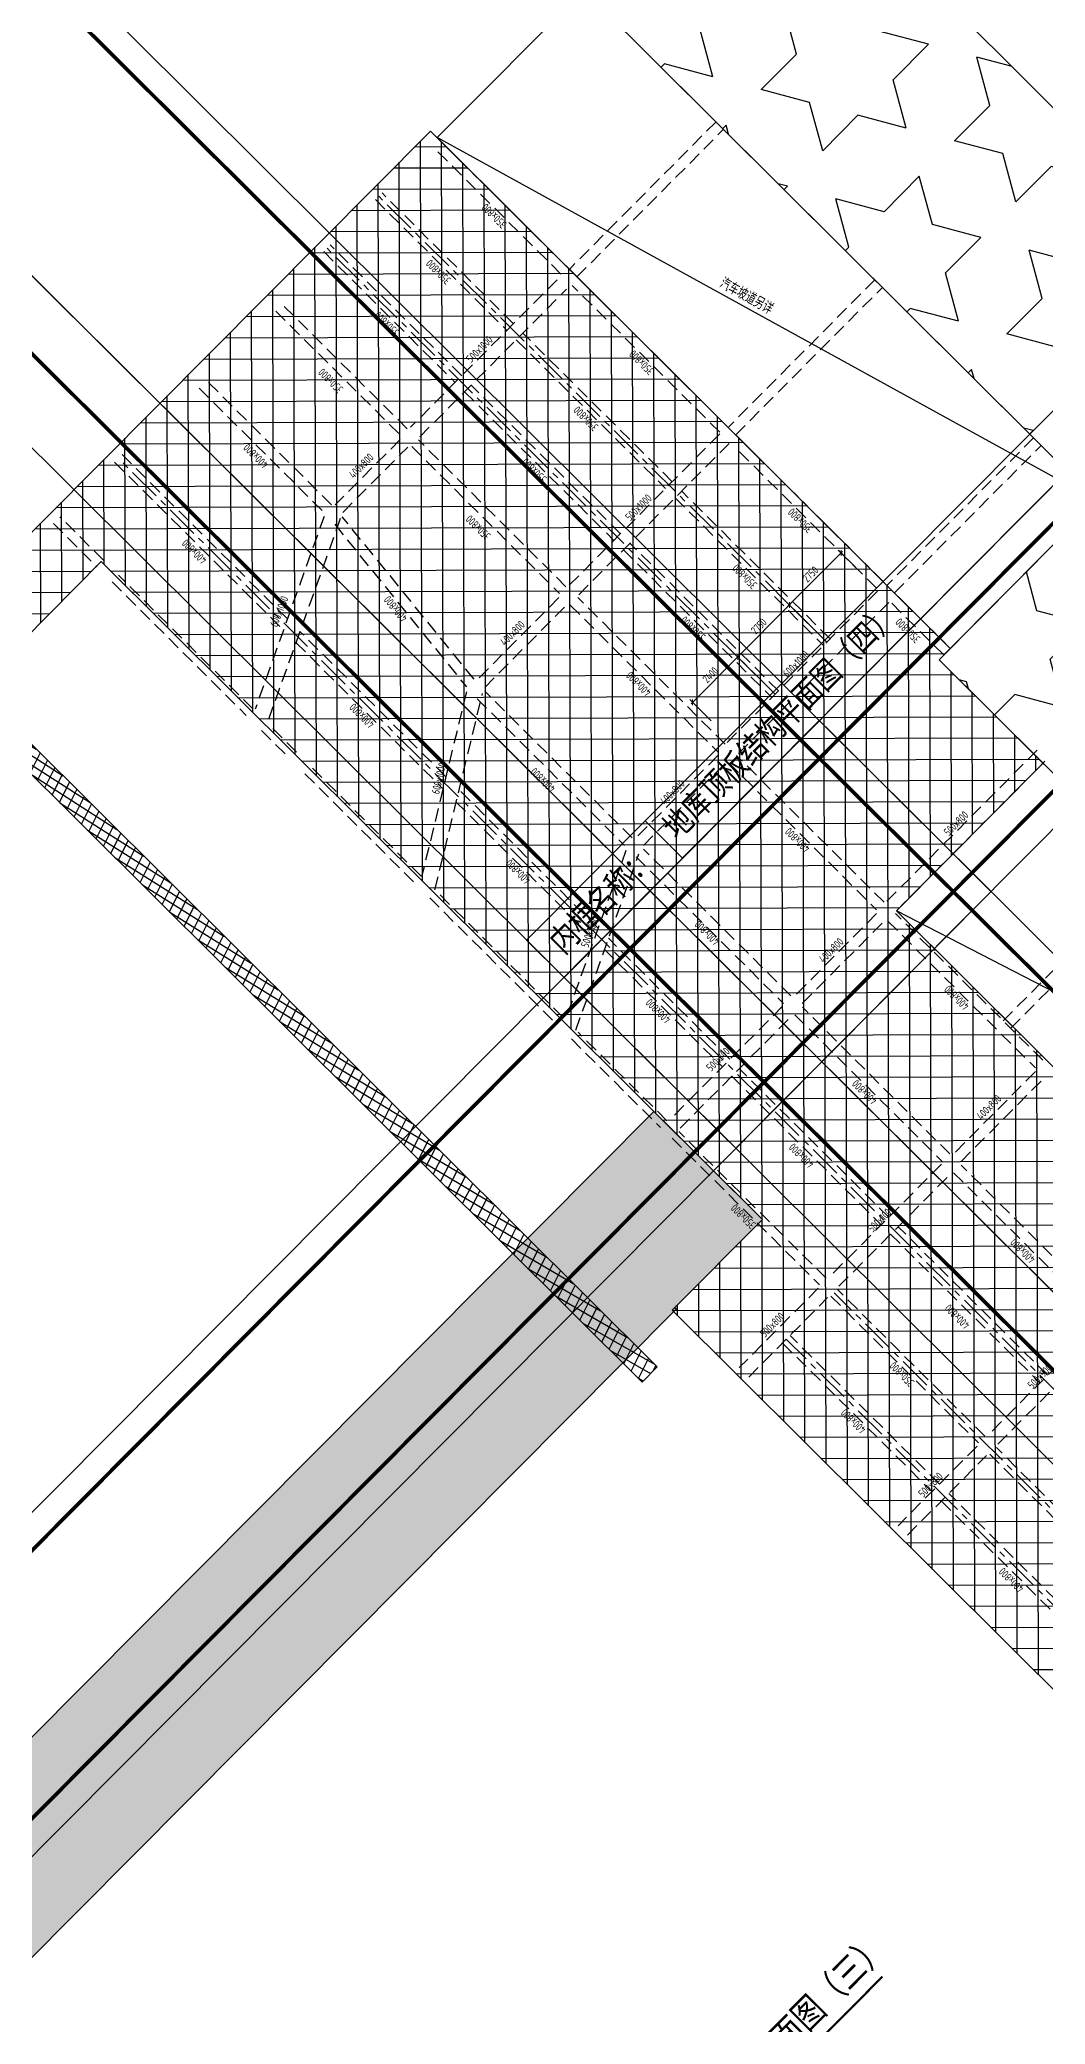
# Model space of a CAD drawing. Extents: x 175043 to 520012312, y -19343 to 3500891844.
# Drawn here: x 518781704 to 518819419, y 3499920219 to 3499994614 of the extents above; entities that cross this region are included whole.
import ezdxf
from ezdxf.enums import TextEntityAlignment as Align

# ---------------------------------------------------------------- set-up
doc = ezdxf.new("R2010")
doc.units = 0
doc.header["$LTSCALE"] = 1000
doc.header["$MEASUREMENT"] = 0
doc.linetypes.add('CENTER', pattern=[2, 1.25, -0.25, 0.25, -0.25])
doc.linetypes.add('DASHED', pattern=[0.75, 0.5, -0.25])
doc.layers.get('0').update_dxf_attribs({"linetype": 'CONTINUOUS'})
for name, color, linetype in [('AE-EQPM-TOLT', 70, 'CONTINUOUS'), ('C-XREF-EXT', 7, 'CONTINUOUS'), ('S-POST-POUR_后浇带', 20, 'CONTINUOUS'), ('S_AXIS', 8, 'CENTER'), ('S_AXIS_DIMS', 3, 'CONTINUOUS'), ('S_BEAM', 4, 'DASHED'), ('S_BEAM_SECD_TEXT_VERT', 211, 'CONTINUOUS'), ('S_BEAM_TEXT_HORZ', 7, 'CONTINUOUS'), ('S_PLAN_HACH', 254, 'CONTINUOUS'), ('S_PLAN_TOPC', 7, 'CONTINUOUS'), ('S_PSPR', 43, 'CONTINUOUS'), ('S_STAR', 243, 'CONTINUOUS')]:
    doc.layers.add(name, color=color, linetype=linetype)
doc.layers.add('内框', color=8, linetype='CONTINUOUS', plot=False)
doc.styles.add('TH-STYLE2', font='', dxfattribs={"width": 0.8})
doc.styles.add('TH-STYLE3', font='tssdeng.shx', dxfattribs={"width": 0.7, "bigfont": 'tssdchn.shx'})
doc.styles.add('样式 1_yjk', font='Tssdeng.shx', dxfattribs={"width": 0.7, "bigfont": 'Tssdchn.shx'})
doc.styles.add('黑体', font='simhei.ttf')
doc.styles.get('TH-STYLE2').set_extended_font_data('STXihei')
doc.dimstyles.new('TSSD_100_100', dxfattribs={"dimtxt": 300, "dimasz": 150, "dimexe": 150, "dimexo": 200, "dimgap": 100, "dimtad": 1, "dimdec": 1, "dimdsep": 46, "dimtxsty": 'TH-STYLE3', "dimblk": 'ARCHTICK', "dimcen": -100, "dimdle": 75, "dimclrt": 7, "dimadec": 0, "dimazin": 0, "dimtfac": 1, "dimtdec": 1, "dimtix": 1, "dimtmove": 2, "dimatfit": 3, "dimldrblk": 'ARCHTICK', "dimfxl": 0, "dimtolj": 1, "dimtzin": 0, "dimarcsym": 0})

# ---------------------------------------------------------------- blocks, each defined once
blk = doc.blocks.new('THAPE_A0L_inner')
at = {"layer": '内框'}
for p, q in [((0, 860.8000000000002), (0, 841.0000000000001)), ((0, 860.8000000000002), (378, 860.7982328774262)), ((63, 841.0000000000001), (63, 860.8000000000002)), ((63, 860.8000000000002), (63, 841.0000000000001)), ((0, 841.0000000000001), (63, 841.0000000000001)), ((36.00000000000001, 841.0000000000001), (0, 841.0000000000001)), ((108, 841.0000000000001), (36.00000000000001, 841.0000000000001)), ((63, 841.0000000000001), (335.3980596119887, 840.9982328774263)), ((252, 841.0000000000001), (108, 841.0000000000001)), ((378, 841.0000000000001), (252, 841.0000000000001)), ((1179, 774.0000000000001), (1179, 802.0000000000001))]:
    blk.add_line(p, q, dxfattribs=at)
blk.add_lwpolyline([(0, 0), (1189, 0), (1189, 841.0000000000001), (0, 841.0000000000001)], close=True, dxfattribs=at)
at = {"layer": '内框', "const_width": 1.4}
blk.add_lwpolyline([(25, 831.0000000000001), (25, 10), (1179, 10), (1179, 831.0000000000001)], close=True, dxfattribs=at)
at = {"layer": '内框', "const_width": 0.5}
blk.add_lwpolyline([(1099, 831.0000000000001), (1099, 10)], dxfattribs=at)
at = {"layer": '内框', "style": '黑体', "width": 0.7999999999999998}
blk.add_text('内框名称：', height=9, dxfattribs=at).set_placement((5.69419935292995, 846.973859185375))
at = {"layer": '内框', "style": '黑体', "width": 0.7999999999999972}
blk.add_attdef('内框名称', (66.24697749059997, 846.9568371820002), '', height=9, dxfattribs=at)
blk = doc.blocks.new('tyuu')
at = {"layer": 'S-POST-POUR_后浇带'}
h = blk.add_hatch(dxfattribs=at)
h.set_pattern_fill('ANSI37', color=256, scale=2999.999999999999, angle=359.999999970209, style=0)
h.set_pattern_definition([(15.12998146587938, (127795.7653384209, 51566.69787096977), (-97.87863034846615, 362.0010686739867), []), (105.1299814658793, (127795.7653384209, 51566.69787096977), (-362.0010686739867, -97.87863034846615), [])])
h.paths.add_polyline_path([(81295.7843003273, 169908.7031164169), (80495.7843003273, 169908.7031159401), (80495.7835264206, 129153.8474810123), (81295.78352499008, 129153.8474795818)])
at = {"layer": 'S_PSPR'}
blk.add_lwpolyline([(81295.7843003273, 169908.7031164169), (80495.7843003273, 169908.7031159401), (80495.7835264206, 129153.8474810123), (81295.78352499008, 129153.8474795818)], close=True, dxfattribs=at)
blk = doc.blocks.new('A$C3E1F0DB5')
blk.add_blockref('tyuu', (4.199858665466309, 1.192092895507812e-06))
blk = doc.blocks.new('_ArchTick')
at = {"color": 0, "const_width": 0.25}
blk.add_lwpolyline([(-0.5303300858904549, -0.5303300858895454), (0.5303300858904549, 0.5303300858895454)], dxfattribs=at)
blk = doc.blocks.new('*D128')
at = {"layer": 'S_AXIS_DIMS', "color": 0, "lineweight": -2, "transparency": 16777216}
for p, q in [((518806135.782264, 3499969721.924984), (518807934.053133, 3499971529.952412)), ((518808579.3283987, 3499970782.378984), (518807774.8112135, 3499971582.554798)), ((518806886.9051824, 3499969080.635534), (518806082.3190212, 3499969880.879951))]:
    blk.add_line(p, q, dxfattribs=at)
at = {"layer": 'S_AXIS_DIMS', "color": 0, "lineweight": -2, "transparency": 16777216, "xscale": 150, "yscale": 150, "zscale": 150}
for p, rotation in [((518807881.1637948, 3499971476.776121), 45.15500888137735), ((518806188.6716025, 3499969775.101274), 225.1550088813773)]:
    blk.add_blockref('_ArchTick', p, dxfattribs=dict(at, rotation=rotation))
at = {"layer": 'S_AXIS_DIMS', "color": 7, "transparency": 16777216, "insert": (518806857.6633964, 3499970802.236492), "char_height": 300, "attachment_point": 5, "rotation": 45.155008881377356, "style": 'TH-STYLE3'}
blk.add_mtext('\\A1;2400', dxfattribs=at)
blk = doc.blocks.new('*D129')
at = {"layer": 'S_AXIS_DIMS', "color": 0, "lineweight": -2, "transparency": 16777216}
for p, q in [((518807828.274456, 3499971423.59983), (518809873.2936141, 3499973479.714285)), ((518810518.5588212, 3499972732.150862), (518809714.0516944, 3499973532.316671)), ((518808579.3973742, 3499970782.31038), (518807774.811213, 3499971582.554797))]:
    blk.add_line(p, q, dxfattribs=at)
at = {"layer": 'S_AXIS_DIMS', "color": 0, "lineweight": -2, "transparency": 16777216, "xscale": 150, "yscale": 150, "zscale": 150}
for p, rotation in [((518809820.4042757, 3499973426.537994), 45.15500888137735), ((518807881.1637943, 3499971476.776121), 225.1550088813773)]:
    blk.add_blockref('_ArchTick', p, dxfattribs=dict(at, rotation=rotation))
at = {"layer": 'S_AXIS_DIMS', "color": 7, "transparency": 16777216, "insert": (518808673.5297332, 3499972627.954852), "char_height": 300, "attachment_point": 5, "rotation": 45.155008881377356, "style": 'TH-STYLE3'}
blk.add_mtext('\\A1;2750', dxfattribs=at)
blk = doc.blocks.new('*D130')
at = {"layer": 'S_AXIS_DIMS', "color": 0, "lineweight": -2, "transparency": 16777216}
for p, q in [((518809767.5149384, 3499973373.361704), (518811812.5934448, 3499975429.535829)), ((518812315.9761713, 3499974823.089253), (518811653.3515248, 3499975482.138215)), ((518810376.7553804, 3499972873.189097), (518809714.0516953, 3499973532.316671))]:
    blk.add_line(p, q, dxfattribs=at)
at = {"layer": 'S_AXIS_DIMS', "color": 0, "lineweight": -2, "transparency": 16777216, "xscale": 150, "yscale": 150, "zscale": 150}
for p, rotation in [((518811759.7041063, 3499975376.359538), 45.15500888137735), ((518809820.4042768, 3499973426.537994), 225.1550088813773)]:
    blk.add_blockref('_ArchTick', p, dxfattribs=dict(at, rotation=rotation))
at = {"layer": 'S_AXIS_DIMS', "color": 7, "transparency": 16777216, "insert": (518810612.7998891, 3499974577.746561), "char_height": 300, "attachment_point": 5, "rotation": 45.155008881377356, "style": 'TH-STYLE3'}
blk.add_mtext('\\A1;2750', dxfattribs=at)

msp = doc.modelspace()

# ---------------------------------------------------------------- hatches: boundary and pattern name
at = {"layer": 'AE-EQPM-TOLT'}
h = msp.add_hatch(dxfattribs=at)
h.set_pattern_fill('ANSI37', color=243, scale=499.9999999999999, angle=3.903973766089643e-05)
h.set_pattern_definition([(90.15733130593948, (518364465.6779523, 3499309171.340899), (-793.7470074700881, -2.179594521816625), []), (180.1573313059394, (518364465.6779523, 3499309171.340899), (2.179594521816625, -793.7470074700881), [])])
h.paths.add_polyline_path([(518771960.1789021, 3499965878.004239), (518771570.2037357, 3499966265.843561), (518796356.7956207, 3499991188.806601), (518815855.554876, 3499971796.839583), (518815432.4574251, 3499971371.41212), (518819332.3647467, 3499967492.735875), (518813832.1027776, 3499961962.273403), (518831522.618351, 3499944368.642093), (518827820.5320258, 3499940646.16824), (518840866.9745906, 3499927671.179386), (518832898.5773683, 3499919658.899588), (518805423.0714449, 3499946983.963042), (518808807.827722, 3499950387.359288), (518784011.9277164, 3499975047.455293), (518777189.5122456, 3499968158.407067), (518775697.5407202, 3499969635.947835)])
h = msp.add_hatch(dxfattribs=at)
h.set_pattern_fill('AR-B816', color=243, scale=600, angle=3.903973766089643e-05)
h.set_pattern_definition([(45.15733130593954, (518839106.9017291, 3499796143.690063), (-516.0877720540562, 513.2612247871842), []), (135.1573313059395, (518839106.9017291, 3499796143.690063), (-1029.348996841241, -2.826547266871899), [727.8624000000001, -727.8624000000001])])
h.paths.add_polyline_path([(518805583.3141593, 3499947036.103022), (518752555.0987931, 3499893715.859446), (518741723.0462477, 3499904488.586215), (518740242.205126, 3499902999.59005), (518724359.5793814, 3499918795.228671), (518771570.2046298, 3499966265.84446), (518773307.366802, 3499964538.196505), (518730574.5253977, 3499921570.02387), (518751420.4716904, 3499900838.248182), (518804730.7496706, 3499954442.107701), (518808807.7629947, 3499950387.423661), (518805528.7576549, 3499947090.360728)])
at = {"layer": 'S_PLAN_HACH', "transparency": 33554508}
h = msp.add_hatch(dxfattribs=at)
h.set_pattern_fill('STARS', color=256, scale=15000)
h.set_pattern_definition([(45.15733131495352, (518774045.7566056, 3499953226.176023), (-2302.693757926485, 2290.082195567842), [1875, -1875]), (105.1573313149535, (518774045.7566056, 3499953226.176023), (-3134.616237079436, -849.1501937162686), [1875, -1875]), (165.1573313149535, (518773555.4995072, 3499955035.947556), (-831.9224791529521, -3139.23238928411), [1875, -1875])])
h.paths.add_polyline_path([(518888567.979148, 3499899623.520088), (518900414.7185014, 3499911535.486137), (518891126.2239376, 3499920773.119424), (518893206.3961929, 3499922864.767516), (518869240.6621285, 3499946699.271724), (518867301.2139531, 3499944749.636291), (518861203.6650294, 3499950813.765709), (518806713.5271696, 3500005005.530367), (518800155.5818279, 3499998411.473793), (518821356.0367305, 3499977327.106697), (518815432.6688574, 3499971371.125494), (518847091.550332, 3499939885.599464), (518845116.4745975, 3499937899.649205), (518870642.7231225, 3499912514.414668), (518873110.793219, 3499914996.073731)])
h.paths.add_polyline_path([(518829345.7281877, 3499977561.175218), (518831813.7257398, 3499980042.764118), (518837486.1205236, 3499974401.496446), (518835018.1182242, 3499971919.902772)], flags=16)
h.paths.add_polyline_path([(518835230.8036643, 3499971708.323433), (518837698.8059636, 3499974189.917107), (518843442.0757328, 3499968478.102355), (518840974.0734335, 3499965996.508682)], flags=16)
h.paths.add_polyline_path([(518841186.3345568, 3499965784.502689), (518843654.3368562, 3499968266.096363), (518849397.6065539, 3499962554.281538), (518846929.6042545, 3499960072.687865)], flags=16)
h.paths.add_polyline_path([(518847178.0319424, 3499959897.022319), (518849610.305665, 3499962342.741185), (518855176.3272024, 3499956807.203995), (518852744.0534798, 3499954361.485129)], flags=16)
h.paths.add_polyline_path([(518823318.8422895, 3499983555.060377), (518825786.8407648, 3499986036.650206), (518831601.0166681, 3499980254.318005), (518829124.9573427, 3499977764.626172)], flags=16)
h.paths.add_polyline_path([(518884958.9270872, 3499926413.136296), (518887285.9519612, 3499928752.917544), (518892993.7700293, 3499923076.360233), (518890666.7451554, 3499920736.578985)], flags=16)
h.paths.add_polyline_path([(518879002.8802375, 3499932336.438241), (518881329.9051114, 3499934676.219488), (518887073.1748075, 3499928964.404665), (518884746.1499336, 3499926624.623417)], flags=16)
h.paths.add_polyline_path([(518873046.9035636, 3499938259.810749), (518875373.9284375, 3499940599.591997), (518881117.1981348, 3499934887.777173), (518878790.1732609, 3499932547.995925)], flags=16)
h.paths.add_polyline_path([(518867126.3747959, 3499944147.921609), (518869453.3996698, 3499946487.702857), (518875161.2175964, 3499940811.145796), (518872834.1927225, 3499938471.364549)], flags=16)
h.paths.add_polyline_path([(518887184.0913123, 3499901422.924741), (518892508.2211632, 3499906776.066756), (518893890.7852415, 3499905401.074662), (518888566.8083928, 3499900047.778752)], flags=16)
h.paths.add_polyline_path([(518892719.6976396, 3499906988.854062), (518898466.7712337, 3499912767.576797), (518899849.4104396, 3499911392.509892), (518894102.3368454, 3499905613.787157)], flags=16)

# ---------------------------------------------------------------- linework, layer by layer
at = {"layer": 'AE-EQPM-TOLT', "color": 243}
msp.add_lwpolyline([(518771960.1789021, 3499965878.004239), (518771570.2037357, 3499966265.843561), (518796356.7956207, 3499991188.806601), (518815855.554876, 3499971796.839583), (518815432.4574251, 3499971371.41212), (518819332.3647467, 3499967492.735875), (518813832.1027776, 3499961962.273403), (518831522.618351, 3499944368.642093), (518827820.5320258, 3499940646.16824), (518840866.9745906, 3499927671.179386), (518832898.5773683, 3499919658.899588), (518805423.0714449, 3499946983.963042), (518808807.827722, 3499950387.359288), (518784011.9277164, 3499975047.455293), (518777189.5122456, 3499968158.407067), (518775697.5407202, 3499969635.947835)], close=True, dxfattribs=at)
msp.add_lwpolyline([(518805583.3141593, 3499947036.103022), (518752555.0987931, 3499893715.859446), (518741723.0462477, 3499904488.586215), (518740242.205126, 3499902999.59005), (518724359.5793814, 3499918795.228671), (518771570.2046298, 3499966265.84446), (518773307.366802, 3499964538.196505), (518730574.5253977, 3499921570.02387), (518751420.4716904, 3499900838.248182), (518804730.7496706, 3499954442.107701), (518808807.7629947, 3499950387.423661), (518805528.7576549, 3499947090.360728), (518805583.3141593, 3499947036.103022)], dxfattribs=at)
at = {"layer": 'S_AXIS'}
for p, q in [((518811223.4917788, 3499972031.385891), (518794419.1144, 3499988743.727808)), ((518809284.2598262, 3499970081.4745), (518792479.8824469, 3499986793.816417)), ((518837121.9316514, 3499926741.351169), (518784652.5431045, 3499978923.371651)), ((518834830.1385373, 3499924436.937071), (518811502.5740716, 3499947636.739419)), ((518833138.1320417, 3499922593.853614), (518809704.168622, 3499945899.472185))]:
    msp.add_line(p, q, dxfattribs=at)
at = {"layer": 'S_BEAM'}
for p, q in [((518807068.5837454, 3499991536.174206), (518801568.3795644, 3499986005.627737)), ((518801851.9975466, 3499985723.562426), (518807352.2017271, 3499991254.108896)), ((518801250.7386241, 3499985827.994535), (518796535.5841262, 3499990517.32473)), ((518801497.5454776, 3499986076.160563), (518796782.3909796, 3499990765.490757)), ((518794295.7594929, 3499988619.596541), (518799223.5725031, 3499983718.772543)), ((518799470.3781791, 3499983966.939741), (518794542.5665162, 3499988867.7624)), ((518797531.1462266, 3499982017.02835), (518792603.3345636, 3499986917.851009)), ((518792356.5275404, 3499986669.685151), (518797284.3405505, 3499981768.861153)), ((518795964.0752178, 3499979732.252945), (518801464.3545585, 3499985262.87499)), ((518801109.8316624, 3499985615.456208), (518797390.1332358, 3499981875.237619)), ((518807206.723273, 3499979904.630058), (518801676.1660991, 3499985404.897072)), ((518807453.5301262, 3499980152.796086), (518801922.9729527, 3499985653.063099)), ((518813024.568399, 3499985612.809724), (518807524.3276062, 3499980082.22644)), ((518807807.9455894, 3499979800.161129), (518813308.1863814, 3499985330.744413)), ((518795485.955736, 3499980031.460558), (518790806.2252539, 3499984685.560739)), ((518790559.4184006, 3499984437.394711), (518795239.1488827, 3499979783.294531)), ((518799578.0953994, 3499983366.191324), (518805179.5571609, 3499977795.408064)), ((518805426.362837, 3499978043.575262), (518799824.9010755, 3499983614.358522)), ((518787685.8651967, 3499981548.016744), (518792365.5674263, 3499976893.944651)), ((518792647.6324016, 3499977177.562968), (518787967.930172, 3499981831.635061)), ((518797390.0937469, 3499981875.197913), (518795609.5523216, 3499980084.834164)), ((518803487.1308845, 3499976093.663871), (518797885.6691229, 3499981664.447132)), ((518797638.8634468, 3499981416.279933), (518803240.3252084, 3499975845.496673)), ((518795221.9060652, 3499979624.149644), (518792789.0553168, 3499977177.949223)), ((518793072.6736338, 3499976895.884247), (518795505.5243821, 3499979342.084669)), ((518795664.5763583, 3499979360.197068), (518801195.1335388, 3499973859.93005)), ((518801441.9403922, 3499974108.096077), (518795911.3832117, 3499979608.363095)), ((518807206.8115194, 3499979833.864739), (518801565.5369775, 3499974161.469683)), ((518801920.0598737, 3499973808.888463), (518807561.3344163, 3499979481.283521)), ((518813091.7613252, 3499974051.823613), (518807773.9599071, 3499979340.500107)), ((518813338.5681795, 3499974299.989639), (518808020.7667598, 3499979588.666135)), ((518818980.6211336, 3499979689.514851), (518813480.31186, 3499974158.862051)), ((518813763.9302094, 3499973876.797046), (518819264.170694, 3499979407.380594)), ((518784511.5106145, 3499978781.56249), (518790844.7691008, 3499972482.990443)), ((518790993.8276726, 3499972898.886704), (518784793.5755898, 3499979065.180807)), ((518805534.0800572, 3499977442.826845), (518811100.0895291, 3499971907.301706)), ((518811346.8952052, 3499972155.468904), (518805780.8857333, 3499977690.994043)), ((518782219.8075926, 3499976477.23897), (518783850.5855542, 3499974855.392573)), ((518784097.3924075, 3499975103.5586), (518782466.6144462, 3499976725.404997)), ((518792372.6403778, 3499976745.985477), (518789782.7119228, 3499969519.688139)), ((518792979.2124476, 3499976660.049008), (518790252.5976747, 3499969052.375894)), ((518792767.5225161, 3499976447.245539), (518797708.8085142, 3499970354.405713)), ((518797992.4877672, 3499970639.647197), (518793051.2017691, 3499976732.487024)), ((518809407.6632527, 3499970205.557514), (518803841.6537808, 3499975741.082652)), ((518803594.8481047, 3499975492.915454), (518809160.8575765, 3499969957.390316)), ((518784418.2156049, 3499974290.87136), (518789452.0267814, 3499969284.629731)), ((518789698.8336343, 3499969532.795759), (518784665.022458, 3499974539.037388)), ((518801177.8928132, 3499973700.783082), (518798110.4362046, 3499970616.433884)), ((518798394.0545216, 3499970334.368908), (518801461.5111302, 3499973418.718107)), ((518801602.9319533, 3499973419.106442), (518807133.4891337, 3499967918.839424)), ((518807415.554109, 3499968202.45774), (518801884.9969286, 3499973702.724759)), ((518813127.3436685, 3499973945.758624), (518807486.0697994, 3499968273.363323)), ((518807911.496819, 3499967850.265861), (518813552.7715759, 3499973522.661133)), ((518815608.5342097, 3499971548.834774), (518813658.9979593, 3499973487.693662)), ((518815855.3410631, 3499971797.000802), (518813905.8048133, 3499973735.859689)), ((518791314.654852, 3499972015.678196), (518796817.1751948, 3499966543.294446)), ((518796927.3526623, 3499966997.858865), (518791463.713424, 3499972431.574457)), ((518797709.3340111, 3499970169.131604), (518796029.1284935, 3499963237.027775)), ((518796526.5875333, 3499962742.293255), (518798312.5117598, 3499970110.565791)), ((518798112.3778816, 3499969909.329768), (518803642.9350621, 3499964409.06275)), ((518803925.0000374, 3499964692.681067), (518798394.442857, 3499970192.948085)), ((518791329.6594897, 3499967910.90173), (518790266.0702681, 3499968968.665808)), ((518790019.2634156, 3499968720.49978), (518791082.8526363, 3499967662.735703)), ((518807133.8774691, 3499967777.418601), (518804066.4208605, 3499964693.069402)), ((518804350.0391774, 3499964411.004427), (518807417.4957861, 3499967495.353625)), ((518807558.9166092, 3499967495.741961), (518813089.4737896, 3499961995.474942)), ((518813371.5387649, 3499962279.093259), (518807840.9815844, 3499967779.360278)), ((518819118.8766894, 3499967987.170609), (518813477.5073845, 3499962314.739596)), ((518813832.030315, 3499961962.158412), (518819402.8163992, 3499967563.617568)), ((518791650.1155737, 3499967098.578943), (518795762.6240674, 3499963008.594138)), ((518796009.4309214, 3499963256.760165), (518791896.9224266, 3499967346.744971)), ((518797314.6342344, 3499966048.559926), (518802490.0579704, 3499960901.481318)), ((518802638.910529, 3499961317.582464), (518797424.811702, 3499966503.124345)), ((518803689.2014344, 3499964222.015158), (518801419.4124513, 3499957877.066797)), ((518801811.0933194, 3499957487.531115), (518804173.6673651, 3499964091.850032)), ((518804068.3625376, 3499963985.965287), (518809598.919718, 3499958485.698268)), ((518809880.9846933, 3499958769.316586), (518804350.4275128, 3499964269.583604)), ((518817838.5219216, 3499957836.575203), (518823550.4040188, 3499963579.907257)), ((518818122.1402383, 3499957554.510228), (518823834.0223356, 3499963297.842281)), ((518796330.1880968, 3499962444.932427), (518801080.8222626, 3499957720.316884)), ((518801327.6291161, 3499957968.482911), (518796576.9949502, 3499962693.098454)), ((518813089.862125, 3499961854.054119), (518810022.4055164, 3499958769.704921)), ((518810306.0238333, 3499958487.639946), (518813373.4804419, 3499961571.989144)), ((518813514.901265, 3499961572.377479), (518819045.4584455, 3499956072.110461)), ((518819327.5234208, 3499956355.728778), (518813796.9662403, 3499961855.995796)), ((518807589.3867295, 3499956394.219383), (518803030.591397, 3499960928.046782)), ((518802881.7388385, 3499960511.945635), (518807307.3200426, 3499956110.602768)), ((518809563.8930251, 3499958379.575602), (518805368.1510627, 3499954160.778467)), ((518805722.6739589, 3499953808.197248), (518809918.4159219, 3499958026.994382)), ((518810024.3471934, 3499958062.600806), (518815554.9043739, 3499952562.333787)), ((518815836.9693492, 3499952845.952104), (518810306.4121687, 3499958346.219122)), ((518801648.1006743, 3499957156.144612), (518804980.6314099, 3499953841.894307)), ((518805227.4382633, 3499954090.060334), (518801894.9075276, 3499957404.310639)), ((518807661.8429384, 3499955758.021549), (518813263.3045774, 3499950187.238392)), ((518813545.3712773, 3499950470.854994), (518807943.9096252, 3499956041.638163)), ((518819045.8467809, 3499955930.689638), (518815978.3901723, 3499952846.340439)), ((518816262.0084893, 3499952564.275464), (518819329.4650978, 3499955648.624662)), ((518805423.1438867, 3499953436.062757), (518810953.7010673, 3499947935.795739)), ((518811200.5079207, 3499948183.961766), (518805669.9507402, 3499953684.228785)), ((518815519.8776698, 3499952456.211128), (518811324.0806872, 3499948237.35906)), ((518811678.6035834, 3499947884.777841), (518815874.400566, 3499952103.62991)), ((518815980.3318493, 3499952139.236324), (518821510.8890298, 3499946638.969306)), ((518821792.9540051, 3499946922.587623), (518816262.3968246, 3499952422.854641)), ((518813617.8274732, 3499949834.657173), (518819219.2892257, 3499944263.873903)), ((518819501.3559256, 3499944547.490505), (518813899.8941731, 3499950118.273774)), ((518810900.9819307, 3499947811.932871), (518807939.3180194, 3499944833.958974)), ((518808293.8409157, 3499944481.377755), (518811255.5048265, 3499947459.351653)), ((518811379.1285427, 3499947512.698276), (518816909.6596017, 3499942012.457236)), ((518817156.4664551, 3499942260.623263), (518811625.9353959, 3499947760.864304)), ((518821475.8623235, 3499946532.846644), (518817280.0653431, 3499942313.994579)), ((518815446.6628519, 3499940470.498095), (518809845.2010922, 3499946041.281357)), ((518817634.5882393, 3499941961.41336), (518821830.38522, 3499946180.265426)), ((518809563.1361169, 3499945757.66304), (518815164.5978765, 3499940186.879778)), ((518816856.9665866, 3499941888.56839), (518813895.3026733, 3499938910.594491)), ((518814249.8255692, 3499938558.013271), (518817211.4894824, 3499941535.987171)), ((518817335.0870771, 3499941589.359773), (518822865.6442576, 3499936089.092755)), ((518823112.451111, 3499936337.258782), (518817581.8939305, 3499941837.525801)), ((518815519.1207727, 3499939834.298559), (518821120.5825325, 3499934263.515296)), ((518821402.6475077, 3499934547.133614), (518815801.185748, 3499940117.916875))]:
    msp.add_line(p, q, dxfattribs=at)
at = {"layer": 'S_PLAN_HACH', "transparency": 33554508}
msp.add_lwpolyline([(518888567.979148, 3499899623.520088), (518900414.7185014, 3499911535.486137), (518891126.2239376, 3499920773.119424), (518893206.3961929, 3499922864.767516), (518869240.6621285, 3499946699.271724), (518867301.2139531, 3499944749.636291), (518861203.6650294, 3499950813.765709), (518806713.5271696, 3500005005.530367), (518800155.5818279, 3499998411.473793), (518821356.0367305, 3499977327.106697), (518815432.6688574, 3499971371.125494), (518847091.550332, 3499939885.599464), (518845116.4745975, 3499937899.649205), (518870642.7231225, 3499912514.414668), (518873110.793219, 3499914996.073731)], close=True, dxfattribs=at)
at = {"layer": 'S_PLAN_TOPC', "const_width": 79.99999999999999}
msp.add_lwpolyline([(518804696.2591034, 3499913344.439878), (518813312.6859093, 3499922008.307508)], dxfattribs=at)
at = {"layer": 'S_STAR'}
for p, q in [((518821355.5983011, 3499977327.541781), (518796605.128777, 3499990941.67622)), ((518836845.8147476, 3499950075.284971), (518813832.030315, 3499961962.158412))]:
    msp.add_line(p, q, dxfattribs=at)
for points in [[(518815855.3410634, 3499971797.000803), (518796605.128777, 3499990941.67622), (518802105.388058, 3499996472.219253), (518821355.6003445, 3499977327.543836)], [(518831345.552254, 3499944544.738678), (518813832.1336648, 3499961962.30446), (518819332.3956339, 3499967492.766932), (518836845.8147476, 3499950075.284971)]]:
    msp.add_lwpolyline(points, close=True, dxfattribs=at)

# ---------------------------------------------------------------- block references
at = {"layer": 'C-XREF-EXT', "rotation": 45.15733130593954}
msp.add_blockref('A$C3E1F0DB5', (518839106.9015084, 3499796143.68984), dxfattribs=at)
at = {"layer": '内框', "xscale": 100, "yscale": 100, "zscale": 100, "rotation": 45.15729833413873}
for p in [(518807813.2349886, 3499953057.041633), (518733539.9911565, 3499878374.858441), (518786727.8972639, 3499825478.194867)]:
    msp.add_blockref('THAPE_A0L_inner', p, dxfattribs=at)
msp.add_blockref('THAPE_A0L_inner', (518861001.1410965, 3499900160.378059), dxfattribs=at).add_auto_attribs({'内框名称': '地库顶板结构平面图（四）'})

# ---------------------------------------------------------------- texts
at = {"layer": 'S_BEAM_SECD_TEXT_VERT', "linetype": 'Continuous', "style": '样式 1_yjk', "width": 0.7}
for s, p in [('350x800', (518796763.5987905, 3499986017.662309)), ('350x800', (518794824.3668379, 3499984067.750918)), ('350x800', (518802294.1653886, 3499980517.385928)), ('350x800', (518800354.933436, 3499978567.474537)), ('400x800', (518787609.8307519, 3499975528.728995)), ('350x800', (518808250.1500464, 3499974594.021448)), ('350x800', (518806310.9180939, 3499972644.110057)), ('400x800', (518793891.9440004, 3499969376.773525)), ('400x800', (518799752.8317365, 3499963530.125037)), ('400x800', (518805005.1382375, 3499958306.576356)), ('400x800', (518810375.6057128, 3499952885.181283)), ('400x800', (518816221.1137286, 3499946850.731859)), ('400x800', (518812325.9810843, 3499942934.176873)), ('400x800', (518818246.5061948, 3499936975.157565))]:
    msp.add_text(s, height=300, rotation=135.1573267913465, dxfattribs=at).set_placement(p, align=Align.CENTER)
at = {"layer": 'S_BEAM_TEXT_HORZ', "linetype": 'Continuous', "style": '样式 1_yjk', "width": 0.7}
for s, rotation, p in [('350x800', 135.1573267913465, (518798851.736879, 3499988117.299826)), ('500x1000', 45.1573313067624, (518798302.3991137, 3499982907.088273)), ('350x800', 135.1573267913465, (518792722.9930325, 3499981933.083173)), ('350x800', 135.1573267913465, (518804382.3034771, 3499982617.023445)), ('400x800', 135.1573267913465, (518789913.8074421, 3499979108.45555)), ('400x800', 45.1573313067624, (518793870.1088986, 3499978535.675457)), ('500x1000', 45.1573313067624, (518804270.9152732, 3499976971.256301)), ('350x800', 135.1573267913465, (518798253.564339, 3499976432.802111)), ('350x800', 135.1573267913465, (518810338.2881349, 3499976693.658965)), ('600x1000', 68.26364973126007, (518790826.03307, 3499973125.90799)), ('400x800', 129.0420137206025, (518795167.1450993, 3499973370.817105)), ('400x800', 45.1573313067624, (518799541.0038898, 3499972261.199675)), ('350x800', 135.1573267913465, (518814369.5444231, 3499972571.368572)), ('600x1000', 45.1573313067624, (518810170.2013279, 3499971104.284488)), ('400x800', 135.1573267913465, (518804270.0938869, 3499970570.315954)), ('600x1000', 76.3753864435596, (518796823.824258, 3499966889.187088)), ('400x800', 135.1573267913465, (518800680.2109892, 3499966960.663437)), ('400x800', 45.1573313067624, (518805539.6138351, 3499966295.447796)), ('500x800', 45.1573313067624, (518816180.1216372, 3499965127.278171)), ('400x800', 135.1573267913465, (518810227.5639366, 3499964715.243115)), ('500x1000', 70.31626129865006, (518802477.2460693, 3499961116.70165)), ('400x800', 135.1573267913465, (518806837.0575823, 3499961239.267066)), ('400x800', 45.1573313067624, (518811495.387872, 3499960372.292846)), ('400x800', 135.1573267913465, (518816198.0402807, 3499958806.45013)), ('500x1000', 45.1573313067624, (518807307.2861494, 3499956340.391722)), ('400x800', 135.1573267913465, (518812742.8309434, 3499955265.41477)), ('400x800', 45.1573313067624, (518817407.5689291, 3499954492.528965)), ('350x800', 135.1573267913465, (518808197.3333155, 3499950608.144556)), ('500x1000', 45.1573313067624, (518813361.6998658, 3499950306.65284)), ('400x800', 135.1573267913465, (518818674.3663771, 3499949317.466421)), ('500x800', 45.1573313067624, (518809284.0981506, 3499946334.058486)), ('350x800', 135.1573267913465, (518814145.5963336, 3499944692.459421)), ('500x900', 45.1573313067624, (518819318.9013295, 3499944395.287829)), ('500x800', 45.1573313067624, (518815223.0507976, 3499940336.658273))]:
    msp.add_text(s, height=300, rotation=rotation, dxfattribs=at).set_placement(p, align=Align.CENTER)
at = {"layer": 'S_PLAN_TOPC', "style": 'TH-STYLE2', "width": 0.8}
msp.add_text('地库顶板结构平面图（三）', height=999.9999999999999, rotation=45.15729297050509, dxfattribs=at).set_placement((518804550.4904462, 3499913519.148096), align=Align.BOTTOM_LEFT)
at = {"layer": 'S_STAR', "style": '样式 1_yjk', "width": 0.7}
msp.add_text('汽车坡道另详', height=450, rotation=331.1867603888896, dxfattribs=at).set_placement((518808111.1754655, 3499984816.235131), align=Align.CENTER)

# ---------------------------------------------------------------- dimensions: what is measured, and where the dimension line sits
at = {"layer": 'S_AXIS_DIMS'}
for base, p1, p2, angle, picture, middle in [((518811759.7041063, 3499975376.359538), (518810518.558822, 3499972732.150861), (518812457.7796131, 3499974682.051018), 45.15500888137735, '*D130', (518810612.7998891, 3499974577.746561)), ((518809820.4042757, 3499973426.537994), (518808721.200816, 3499970641.272144), (518810660.3622629, 3499972591.112626), 45.15500888137396, '*D129', (518808673.5297332, 3499972627.954852)), ((518807881.1637948, 3499971476.776121), (518807028.7086241, 3499968939.597299), (518808721.1318405, 3499970641.340749), 45.15500888139243, '*D128', (518806857.6633964, 3499970802.236492))]:
    dim = msp.add_linear_dim(base=base, p1=p1, p2=p2, angle=angle, dimstyle='TSSD_100_100', dxfattribs=at)
    dim.commit()
    dim.dimension.update_dxf_attribs({"geometry": picture, "text_midpoint": middle})

doc.saveas('drawing.dxf')
